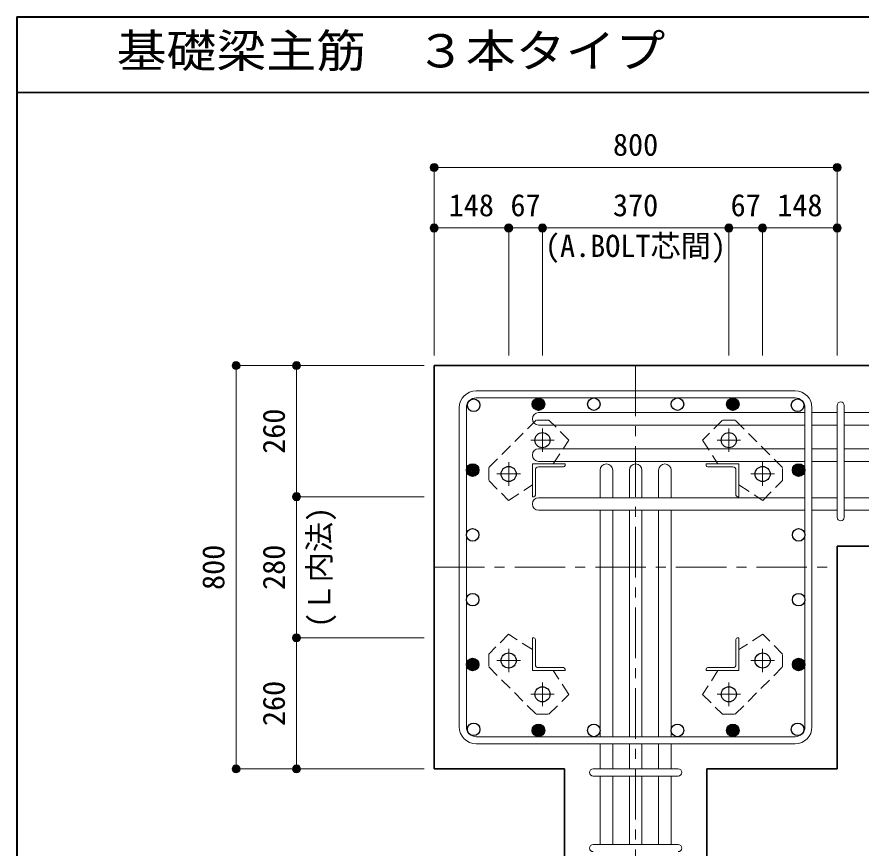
# Model space of a CAD drawing. Units: millimetres at full size, sheet at 1:20. Extents: x -3982 to 3969, y -2797 to 2801.
# Drawn here: x -3982 to -2306, y 1152 to 2801 of the extents above; entities that cross this region are included whole.
import ezdxf
from ezdxf.enums import TextEntityAlignment as Align

# ---------------------------------------------------------------- set-up
doc = ezdxf.new("R2010")
doc.units = ezdxf.units.MM
doc.header["$LTSCALE"] = 20
doc.header["$PDMODE"] = 32
doc.header["$PDSIZE"] = 12
doc.linetypes.add('CHAIN1', pattern=[8, 5, -1, 1, -1])
doc.linetypes.add('DASHED1', pattern=[1.8, 1.2, -0.6])
for name, color, linetype, lineweight in [('6-1_躯体線', 2, 'Continuous', 35), ('6-2_A.Bolt_', 4, 'Continuous', 9), ('6-3_柱型主筋', 4, 'Continuous', 9), ('6-4_フープ', 7, 'Continuous', 18), ('6-5_梁主筋', 7, 'Continuous', 18), ('6-6_S.T.P.', 7, 'Continuous', 18), ('6-7_文字', 7, 'Continuous', 18), ('6-9', 4, 'DASHED1', 9), ('6-D_寸法', 4, 'Continuous', 9), ('F-0_枠', 6, 'Continuous', 40)]:
    doc.layers.add(name, color=color, linetype=linetype, lineweight=lineweight)
doc.styles.add('ＭＳ ゴシック', font='')
doc.styles.get('ＭＳ ゴシック').set_extended_font_data('MS Gothic')

msp = doc.modelspace()

# ---------------------------------------------------------------- linework, layer by layer
at = {"layer": '6-1_躯体線'}
for p, q in [((-3153.87, 1309.12), (-3153.87, 2109.12)), ((-1953.87, 2109.12), (-3153.87, 2109.12)), ((-1953.87, 1751.15), (-2353.87, 1751.15)), ((-2353.87, 1309.12), (-2353.87, 1751.15)), ((-2612.37, 909.12), (-2612.37, 1309.12)), ((-2353.87, 1309.12), (-2612.37, 1309.12))]:
    msp.add_line(p, q, dxfattribs=at)
msp.add_lwpolyline([(-2895.37, 909.12), (-2895.37, 1309.12), (-3153.87, 1309.12)], dxfattribs=at)
at = {"layer": '6-2_A.Bolt_', "linetype": 'CHAIN1'}
for p, q in [((-2938.87, 1937.95), (-2938.87, 1984.45)), ((-2568.87, 1937.95), (-2568.87, 1984.45)), ((-2915.67, 1961.15), (-2962.17, 1961.15)), ((-2592.07, 1961.15), (-2545.57, 1961.15)), ((-3005.87, 1870.95), (-3005.87, 1917.45)), ((-2501.87, 1870.95), (-2501.87, 1917.45)), ((-2982.67, 1894.15), (-3029.17, 1894.15)), ((-2525.07, 1894.15), (-2478.57, 1894.15)), ((-3005.87, 1547.35), (-3005.87, 1500.85)), ((-2501.87, 1547.35), (-2501.87, 1500.85)), ((-2982.67, 1524.15), (-3029.17, 1524.15)), ((-2525.07, 1524.15), (-2478.57, 1524.15)), ((-2938.87, 1480.35), (-2938.87, 1433.85)), ((-2568.87, 1480.35), (-2568.87, 1433.85)), ((-2915.67, 1457.15), (-2962.17, 1457.15)), ((-2592.07, 1457.15), (-2545.57, 1457.15))]:
    msp.add_line(p, q, dxfattribs=at)
at = {"layer": '6-2_A.Bolt_'}
for p, q in [((-2958.87, 1849.15), (-2958.87, 1914.15)), ((-2893.87, 1914.15), (-2958.87, 1914.15)), ((-2893.87, 1914.15), (-2893.87, 1911.15)), ((-2613.87, 1914.15), (-2613.87, 1911.15)), ((-2613.87, 1914.15), (-2548.87, 1914.15)), ((-2548.87, 1849.15), (-2548.87, 1914.15)), ((-2952.87, 1902.15), (-2952.87, 1852.15)), ((-2946.87, 1908.15), (-2896.87, 1908.15)), ((-2560.87, 1908.15), (-2610.87, 1908.15)), ((-2554.87, 1902.15), (-2554.87, 1852.15)), ((-2958.87, 1849.15), (-2955.87, 1849.15)), ((-2548.87, 1849.15), (-2551.87, 1849.15)), ((-2958.87, 1569.15), (-2955.87, 1569.15)), ((-2958.87, 1569.15), (-2958.87, 1504.15)), ((-2952.87, 1516.15), (-2952.87, 1566.15)), ((-2554.87, 1516.15), (-2554.87, 1566.15)), ((-2548.87, 1569.15), (-2551.87, 1569.15)), ((-2548.87, 1569.15), (-2548.87, 1504.15)), ((-2946.87, 1510.15), (-2896.87, 1510.15)), ((-2560.87, 1510.15), (-2610.87, 1510.15)), ((-2893.87, 1504.15), (-2958.87, 1504.15)), ((-2893.87, 1504.15), (-2893.87, 1507.15)), ((-2613.87, 1504.15), (-2613.87, 1507.15)), ((-2613.87, 1504.15), (-2548.87, 1504.15))]:
    msp.add_line(p, q, dxfattribs=at)
at = {"layer": '6-2_A.Bolt_', "color": 3, "lineweight": 25}
for centre in [(-2938.87, 1961.15), (-2568.87, 1961.15), (-3005.87, 1894.15), (-2501.87, 1894.15), (-3005.87, 1524.15), (-2501.87, 1524.15), (-2938.87, 1457.15), (-2568.87, 1457.15)]:
    msp.add_circle(centre, 15, dxfattribs=at)
at = {"layer": '6-2_A.Bolt_'}
for centre, radius, start, end in [((-2896.87, 1911.15), 3, 270, 0), ((-2610.87, 1911.15), 3, 180, 270), ((-2946.87, 1902.15), 6, 90, 180), ((-2560.87, 1902.15), 6, 0, 90), ((-2955.87, 1852.15), 3, 270, 0), ((-2551.87, 1852.15), 3, 180, 270), ((-2955.87, 1566.15), 3, 0, 90), ((-2551.87, 1566.15), 3, 90, 180), ((-2946.87, 1516.15), 6, 180, 270), ((-2896.87, 1507.15), 3, 0, 90), ((-2610.87, 1507.15), 3, 90, 180), ((-2560.87, 1516.15), 6, 270, 0)]:
    msp.add_arc(centre, radius, start, end, dxfattribs=at)
at = {"layer": '6-3_柱型主筋', "color": 3, "lineweight": 25}
for centre in [(-2946.74, 2032.62), (-2836.87, 2032.62), (-2670.87, 2032.62), (-2561, 2032.62), (-3075.32, 2030.57), (-2432.42, 2030.57), (-3077.37, 1901.99), (-2430.37, 1901.99), (-3077.37, 1773.41), (-2430.37, 1773.41), (-3077.37, 1644.83), (-2430.37, 1644.83), (-3077.37, 1516.25), (-2430.37, 1516.25), (-3075.32, 1387.67), (-2946.74, 1385.62), (-2836.87, 1385.62), (-2670.87, 1385.62), (-2561, 1385.62), (-2432.42, 1387.67)]:
    msp.add_circle(centre, 12.5, dxfattribs=at)
at = {"layer": '6-3_柱型主筋'}
for centre, radius in [((-2946.74, 2032.62), 12.5), ((-2561, 2032.62), 12.5), ((-2946.74, 2032.62), 11.25), ((-2946.74, 2032.62), 10), ((-2946.74, 2032.62), 8.75), ((-2946.74, 2032.62), 7.5), ((-2946.74, 2032.62), 6.25), ((-2946.74, 2032.62), 5), ((-2946.74, 2032.62), 3.75), ((-2946.74, 2032.62), 2.5), ((-2946.74, 2032.62), 1.25), ((-2561, 2032.62), 11.25), ((-2561, 2032.62), 10), ((-2561, 2032.62), 8.75), ((-2561, 2032.62), 7.5), ((-2561, 2032.62), 6.25), ((-2561, 2032.62), 5), ((-2561, 2032.62), 3.75), ((-2561, 2032.62), 2.5), ((-2561, 2032.62), 1.25), ((-3077.37, 1901.99), 12.5), ((-3077.37, 1901.99), 11.25), ((-3077.37, 1901.99), 10), ((-3077.37, 1901.99), 8.75), ((-2430.37, 1901.99), 12.5), ((-2430.37, 1901.99), 11.25), ((-2430.37, 1901.99), 10), ((-2430.37, 1901.99), 8.75), ((-3077.37, 1901.99), 7.5), ((-3077.37, 1901.99), 6.25), ((-3077.37, 1901.99), 5), ((-3077.37, 1901.99), 3.75), ((-3077.37, 1901.99), 2.5), ((-3077.37, 1901.99), 1.25), ((-2430.37, 1901.99), 7.5), ((-2430.37, 1901.99), 6.25), ((-2430.37, 1901.99), 5), ((-2430.37, 1901.99), 3.75), ((-2430.37, 1901.99), 2.5), ((-2430.37, 1901.99), 1.25), ((-3077.37, 1516.25), 12.5), ((-3077.37, 1516.25), 11.25), ((-3077.37, 1516.25), 10), ((-3077.37, 1516.25), 8.75), ((-2430.37, 1516.25), 12.5), ((-2430.37, 1516.25), 11.25), ((-2430.37, 1516.25), 10), ((-2430.37, 1516.25), 8.75), ((-3077.37, 1516.25), 7.5), ((-3077.37, 1516.25), 6.25), ((-3077.37, 1516.25), 5), ((-3077.37, 1516.25), 3.75), ((-3077.37, 1516.25), 2.5), ((-3077.37, 1516.25), 1.25), ((-2430.37, 1516.25), 7.5), ((-2430.37, 1516.25), 6.25), ((-2430.37, 1516.25), 5), ((-2430.37, 1516.25), 3.75), ((-2430.37, 1516.25), 2.5), ((-2430.37, 1516.25), 1.25), ((-2946.74, 1385.62), 12.5), ((-2946.74, 1385.62), 11.25), ((-2946.74, 1385.62), 10), ((-2946.74, 1385.62), 8.75), ((-2946.74, 1385.62), 7.5), ((-2946.74, 1385.62), 6.25), ((-2561, 1385.62), 12.5), ((-2561, 1385.62), 11.25), ((-2561, 1385.62), 10), ((-2561, 1385.62), 8.75), ((-2561, 1385.62), 7.5), ((-2561, 1385.62), 6.25), ((-2946.74, 1385.62), 5), ((-2946.74, 1385.62), 3.75), ((-2946.74, 1385.62), 2.5), ((-2946.74, 1385.62), 1.25), ((-2561, 1385.62), 5), ((-2561, 1385.62), 3.75), ((-2561, 1385.62), 2.5), ((-2561, 1385.62), 1.25)]:
    msp.add_circle(centre, radius, dxfattribs=at)
at = {"layer": '6-4_フープ'}
for p, q in [((-2437.37, 2059.12), (-3070.37, 2059.12)), ((-2437.37, 2045.12), (-3070.37, 2045.12)), ((-3103.87, 1392.62), (-3103.87, 2025.62)), ((-3089.87, 1392.62), (-3089.87, 2025.62)), ((-2417.87, 1392.62), (-2417.87, 2025.62)), ((-2403.87, 1392.62), (-2403.87, 2025.62)), ((-2437.37, 1373.12), (-3070.37, 1373.12)), ((-2437.37, 1359.12), (-3070.37, 1359.12))]:
    msp.add_line(p, q, dxfattribs=at)
for centre, radius, start, end in [((-3070.37, 2025.62), 33.5, 90, 180), ((-3070.37, 2025.62), 19.5, 90, 180), ((-2437.37, 2025.62), 33.5, 0, 90), ((-2437.37, 2025.62), 19.5, 0, 90), ((-3070.37, 1392.62), 33.5, 180, 270), ((-3070.37, 1392.62), 19.5, 180, 270), ((-2437.37, 1392.62), 33.5, 270, 0), ((-2437.37, 1392.62), 19.5, 270, 0)]:
    msp.add_arc(centre, radius, start, end, dxfattribs=at)
at = {"layer": '6-5_梁主筋'}
for p, q in [((-2946.37, 2016.07), (-2417.87, 2016.07)), ((-2353.87, 2016.07), (-2403.87, 2016.07)), ((-2203.87, 2016.07), (-2339.87, 2016.07)), ((-2946.37, 1991.07), (-2417.87, 1991.07)), ((-2353.87, 1991.07), (-2403.87, 1991.07)), ((-2203.87, 1991.07), (-2339.87, 1991.07)), ((-2946.37, 1944.15), (-2417.87, 1944.15)), ((-2353.87, 1944.15), (-2403.87, 1944.15)), ((-2203.87, 1944.15), (-2339.87, 1944.15)), ((-2946.37, 1919.15), (-2417.87, 1919.15)), ((-2353.87, 1919.15), (-2403.87, 1919.15)), ((-2203.87, 1919.15), (-2339.87, 1919.15)), ((-2824.37, 1901.65), (-2824.37, 1847.15)), ((-2799.37, 1901.65), (-2799.37, 1847.15)), ((-2766.37, 1901.65), (-2766.37, 1847.15)), ((-2741.37, 1901.65), (-2741.37, 1847.15)), ((-2708.37, 1901.65), (-2708.37, 1847.15)), ((-2683.37, 1901.65), (-2683.37, 1847.15)), ((-2946.37, 1847.15), (-2417.87, 1847.15)), ((-2353.87, 1847.15), (-2403.87, 1847.15)), ((-2203.87, 1847.15), (-2339.87, 1847.15)), ((-2946.37, 1822.15), (-2417.87, 1822.15)), ((-2824.37, 1822.15), (-2824.37, 1373.12)), ((-2799.37, 1822.15), (-2799.37, 1373.12)), ((-2766.37, 1822.15), (-2766.37, 1373.12)), ((-2741.37, 1822.15), (-2741.37, 1373.12)), ((-2708.37, 1822.15), (-2708.37, 1373.12)), ((-2683.37, 1822.15), (-2683.37, 1373.12)), ((-2353.87, 1822.15), (-2403.87, 1822.15)), ((-2203.87, 1822.15), (-2339.87, 1822.15)), ((-2824.37, 1359.12), (-2824.37, 1309.12)), ((-2799.37, 1359.12), (-2799.37, 1309.12)), ((-2766.37, 1359.12), (-2766.37, 1309.12)), ((-2741.37, 1359.12), (-2741.37, 1309.12)), ((-2708.37, 1359.12), (-2708.37, 1309.12)), ((-2683.37, 1359.12), (-2683.37, 1309.12)), ((-2824.37, 1295.12), (-2824.37, 1159.12)), ((-2799.37, 1295.12), (-2799.37, 1159.12)), ((-2766.37, 1295.12), (-2766.37, 1159.12)), ((-2741.37, 1295.12), (-2741.37, 1159.12)), ((-2708.37, 1295.12), (-2708.37, 1159.12)), ((-2683.37, 1295.12), (-2683.37, 1159.12))]:
    msp.add_line(p, q, dxfattribs=at)
for centre, start, end in [((-2946.37, 2003.57), 90, 180), ((-2946.37, 2003.57), 180, 270), ((-2946.37, 1931.65), 90, 180), ((-2946.37, 1931.65), 180, 270), ((-2811.87, 1901.65), 90, 180), ((-2811.87, 1901.65), 0, 90), ((-2753.87, 1901.65), 90, 180), ((-2753.87, 1901.65), 0, 90), ((-2695.87, 1901.65), 90, 180), ((-2695.87, 1901.65), 0, 90), ((-2946.37, 1834.65), 90, 180), ((-2946.37, 1834.65), 180, 270)]:
    msp.add_arc(centre, 12.5, start, end, dxfattribs=at)
at = {"layer": '6-6_S.T.P.'}
for p, q in [((-2353.87, 1808.15), (-2353.87, 2030.07)), ((-2353.87, 1808.15), (-2353.87, 2029.68)), ((-2353.87, 1808.15), (-2353.87, 2029.68)), ((-2353.87, 1808.15), (-2353.87, 2029.68)), ((-2339.87, 1808.15), (-2339.87, 2030.07)), ((-2339.87, 1808.15), (-2339.87, 2029.68)), ((-2339.87, 1808.15), (-2339.87, 2029.68)), ((-2339.87, 1808.15), (-2339.87, 2029.68)), ((-2838.37, 1309.12), (-2669.37, 1309.12)), ((-2838.37, 1295.12), (-2669.37, 1295.12)), ((-2838.37, 1159.12), (-2669.37, 1159.12))]:
    msp.add_line(p, q, dxfattribs=at)
for centre, start, end in [((-2346.87, 2030.07), 0, 180), ((-2346.87, 2030.07), 0, 180), ((-2346.87, 2030.07), 0, 180), ((-2346.87, 2030.07), 0, 180), ((-2346.87, 1808.15), 180, 0), ((-2346.87, 1808.15), 180, 0), ((-2346.87, 1808.15), 180, 0), ((-2346.87, 1808.15), 180, 0), ((-2838.37, 1302.12), 90, 270), ((-2838.37, 1302.12), 90, 270), ((-2838.37, 1302.12), 90, 270), ((-2838.37, 1302.12), 90, 270), ((-2669.37, 1302.12), 270, 90), ((-2669.37, 1302.12), 270, 90), ((-2669.37, 1302.12), 270, 90), ((-2669.37, 1302.12), 270, 90), ((-2838.37, 1152.12), 90, 270), ((-2669.37, 1152.12), 270, 90)]:
    msp.add_arc(centre, 7, start, end, dxfattribs=at)
at = {"layer": '6-9'}
for p, q in [((-2951.57, 2000.85), (-3045.57, 1906.75)), ((-2926.07, 2000.85), (-2951.57, 2000.85)), ((-2886.47, 1961.25), (-2926.07, 2000.85)), ((-2462.17, 1906.85), (-2556.27, 2000.85)), ((-2917.25, 1914.15), (-2886.47, 1961.25)), ((-2462.17, 1881.35), (-2462.17, 1906.85)), ((-2501.77, 1841.75), (-2462.17, 1881.35)), ((-2548.87, 1872.53), (-2501.77, 1841.75)), ((-3005.97, 1576.55), (-3045.57, 1536.95)), ((-2958.87, 1545.77), (-3005.97, 1576.55)), ((-3045.57, 1536.95), (-3045.57, 1511.45)), ((-3045.57, 1511.45), (-2951.47, 1417.45)), ((-2556.17, 1417.45), (-2462.17, 1511.55)), ((-2590.49, 1504.15), (-2621.27, 1457.05)), ((-2621.27, 1457.05), (-2581.67, 1417.45)), ((-2581.67, 1417.45), (-2556.17, 1417.45))]:
    msp.add_line(p, q, dxfattribs=at)
for points in [[(-2556.27, 2000.85), (-2581.67, 2000.85), (-2621.27, 1961.25), (-2590.49, 1914.15)], [(-3045.57, 1906.75), (-3045.57, 1881.35), (-3005.97, 1841.75), (-2958.87, 1872.53)], [(-2462.17, 1511.55), (-2462.17, 1536.95), (-2501.77, 1576.55), (-2548.87, 1545.77)], [(-2951.47, 1417.45), (-2926.07, 1417.45), (-2886.47, 1457.05), (-2917.25, 1504.15)]]:
    msp.add_lwpolyline(points, dxfattribs=at)
at = {"layer": '6-D_寸法'}
for p, q in [((-3153.87, 2502.15), (-2353.87, 2502.15)), ((-2353.87, 2502.15), (-2353.87, 2382.15)), ((-3153.87, 2382.15), (-3005.87, 2382.15)), ((-3005.87, 2382.15), (-3005.87, 2129.12)), ((-3005.87, 2382.15), (-2938.87, 2382.15)), ((-2938.87, 2382.15), (-2938.87, 2129.12)), ((-2938.87, 2382.15), (-2568.87, 2382.15)), ((-2568.87, 2382.15), (-2568.87, 2129.12)), ((-2568.87, 2382.15), (-2501.87, 2382.15)), ((-2501.87, 2382.15), (-2501.87, 2129.12)), ((-2501.87, 2382.15), (-2353.87, 2382.15)), ((-2353.87, 2382.15), (-2353.87, 2129.12)), ((-3546.89, 2109.12), (-3426.89, 2109.12)), ((-3546.89, 2109.12), (-3546.89, 1309.12)), ((-3426.89, 2109.12), (-3173.87, 2109.12)), ((-3426.89, 2109.12), (-3426.89, 1849.15)), ((-3426.89, 1849.15), (-3173.87, 1849.15)), ((-3426.89, 1849.15), (-3426.89, 1569.15)), ((-3426.89, 1569.15), (-3173.87, 1569.15)), ((-3426.89, 1569.15), (-3426.89, 1309.12))]:
    msp.add_line(p, q, dxfattribs=at)
at = {"layer": '6-D_寸法', "linetype": 'CHAIN1'}
for p, q in [((-2753.87, 2109.12), (-2753.87, 909.12)), ((-3153.87, 1709.12), (-2353.87, 1709.12))]:
    msp.add_line(p, q, dxfattribs=at)
at = {"layer": '6-D_寸法'}
for points in [[(-3153.87, 2502.15), (-3153.87, 2382.15), (-3153.87, 2129.12)], [(-3546.89, 1309.12), (-3426.89, 1309.12), (-3173.87, 1309.12)]]:
    msp.add_lwpolyline(points, dxfattribs=at)
for centre, radius in [((-3153.87, 2502.15), 8), ((-3153.87, 2502.15), 7.2), ((-3153.87, 2502.15), 6.4), ((-3153.87, 2502.15), 5.6), ((-3153.87, 2502.15), 4.8), ((-3153.87, 2502.15), 4), ((-3153.87, 2502.15), 3.2), ((-3153.87, 2502.15), 2.4), ((-3153.87, 2502.15), 1.6), ((-3153.87, 2502.15), 0.8), ((-2353.87, 2502.15), 8), ((-2353.87, 2502.15), 7.2), ((-2353.87, 2502.15), 6.4), ((-2353.87, 2502.15), 5.6), ((-2353.87, 2502.15), 4.8), ((-2353.87, 2502.15), 4), ((-2353.87, 2502.15), 3.2), ((-2353.87, 2502.15), 2.4), ((-2353.87, 2502.15), 1.6), ((-2353.87, 2502.15), 0.8), ((-3153.87, 2382.15), 8), ((-3153.87, 2382.15), 7.2), ((-3153.87, 2382.15), 6.4), ((-3153.87, 2382.15), 5.6), ((-3153.87, 2382.15), 4.8), ((-3153.87, 2382.15), 4), ((-3153.87, 2382.15), 3.2), ((-3153.87, 2382.15), 2.4), ((-3153.87, 2382.15), 1.6), ((-3153.87, 2382.15), 0.8), ((-3005.87, 2382.15), 8), ((-3005.87, 2382.15), 7.2), ((-3005.87, 2382.15), 6.4), ((-3005.87, 2382.15), 5.6), ((-3005.87, 2382.15), 4.8), ((-3005.87, 2382.15), 4), ((-3005.87, 2382.15), 3.2), ((-3005.87, 2382.15), 2.4), ((-3005.87, 2382.15), 1.6), ((-3005.87, 2382.15), 0.8), ((-2938.87, 2382.15), 8), ((-2938.87, 2382.15), 7.2), ((-2938.87, 2382.15), 6.4), ((-2938.87, 2382.15), 5.6), ((-2938.87, 2382.15), 4.8), ((-2938.87, 2382.15), 4), ((-2938.87, 2382.15), 3.2), ((-2938.87, 2382.15), 2.4), ((-2938.87, 2382.15), 1.6), ((-2938.87, 2382.15), 0.8), ((-2568.87, 2382.15), 8), ((-2568.87, 2382.15), 7.2), ((-2568.87, 2382.15), 6.4), ((-2568.87, 2382.15), 5.6), ((-2568.87, 2382.15), 4.8), ((-2568.87, 2382.15), 4), ((-2568.87, 2382.15), 3.2), ((-2568.87, 2382.15), 2.4), ((-2568.87, 2382.15), 1.6), ((-2568.87, 2382.15), 0.8), ((-2501.87, 2382.15), 8), ((-2501.87, 2382.15), 7.2), ((-2501.87, 2382.15), 6.4), ((-2501.87, 2382.15), 5.6), ((-2501.87, 2382.15), 4.8), ((-2501.87, 2382.15), 4), ((-2501.87, 2382.15), 3.2), ((-2501.87, 2382.15), 2.4), ((-2501.87, 2382.15), 1.6), ((-2501.87, 2382.15), 0.8), ((-2353.87, 2382.15), 8), ((-2353.87, 2382.15), 7.2), ((-2353.87, 2382.15), 6.4), ((-2353.87, 2382.15), 5.6), ((-2353.87, 2382.15), 4.8), ((-2353.87, 2382.15), 4), ((-2353.87, 2382.15), 3.2), ((-2353.87, 2382.15), 2.4), ((-2353.87, 2382.15), 1.6), ((-2353.87, 2382.15), 0.8), ((-3546.89, 2109.12), 8), ((-3546.89, 2109.12), 7.2), ((-3546.89, 2109.12), 6.4), ((-3546.89, 2109.12), 5.6), ((-3546.89, 2109.12), 4.8), ((-3546.89, 2109.12), 4), ((-3546.89, 2109.12), 3.2), ((-3546.89, 2109.12), 2.4), ((-3426.89, 2109.12), 8), ((-3426.89, 2109.12), 7.2), ((-3426.89, 2109.12), 6.4), ((-3426.89, 2109.12), 5.6), ((-3426.89, 2109.12), 4.8), ((-3426.89, 2109.12), 4), ((-3426.89, 2109.12), 3.2), ((-3426.89, 2109.12), 2.4), ((-3546.89, 2109.12), 1.6), ((-3546.89, 2109.12), 0.8), ((-3426.89, 2109.12), 1.6), ((-3426.89, 2109.12), 0.8), ((-3426.89, 1849.15), 8), ((-3426.89, 1849.15), 7.2), ((-3426.89, 1849.15), 6.4), ((-3426.89, 1849.15), 5.6), ((-3426.89, 1849.15), 4.8), ((-3426.89, 1849.15), 4), ((-3426.89, 1849.15), 3.2), ((-3426.89, 1849.15), 2.4), ((-3426.89, 1849.15), 1.6), ((-3426.89, 1849.15), 0.8), ((-3426.89, 1569.15), 8), ((-3426.89, 1569.15), 7.2), ((-3426.89, 1569.15), 6.4), ((-3426.89, 1569.15), 5.6), ((-3426.89, 1569.15), 4.8), ((-3426.89, 1569.15), 4), ((-3426.89, 1569.15), 3.2), ((-3426.89, 1569.15), 2.4), ((-3426.89, 1569.15), 1.6), ((-3426.89, 1569.15), 0.8), ((-3546.89, 1309.12), 8), ((-3546.89, 1309.12), 7.2), ((-3546.89, 1309.12), 6.4), ((-3546.89, 1309.12), 5.6), ((-3546.89, 1309.12), 4.8), ((-3546.89, 1309.12), 4), ((-3546.89, 1309.12), 3.2), ((-3546.89, 1309.12), 2.4), ((-3546.89, 1309.12), 1.6), ((-3546.89, 1309.12), 0.8), ((-3426.89, 1309.12), 8), ((-3426.89, 1309.12), 7.2), ((-3426.89, 1309.12), 6.4), ((-3426.89, 1309.12), 5.6), ((-3426.89, 1309.12), 4.8), ((-3426.89, 1309.12), 4), ((-3426.89, 1309.12), 3.2), ((-3426.89, 1309.12), 2.4), ((-3426.89, 1309.12), 1.6), ((-3426.89, 1309.12), 0.8)]:
    msp.add_circle(centre, radius, dxfattribs=at)
at = {"layer": '6-D_寸法', "color": 7}
for p in [(-3153.87, 2502.15), (-2353.87, 2502.15), (-3153.87, 2382.15), (-3005.87, 2382.15), (-2938.87, 2382.15), (-2568.87, 2382.15), (-2501.87, 2382.15), (-2353.87, 2382.15), (-3546.89, 2109.12), (-3426.89, 2109.12), (-3426.89, 1849.15), (-3426.89, 1569.15), (-3546.89, 1309.12), (-3426.89, 1309.12)]:
    msp.add_point(p, dxfattribs=at)
at = {"layer": 'F-0_枠'}
for q in [(3969.4, 2800.77), (-3981.92, -2796.83)]:
    msp.add_line((-3981.92, 2800.77), q, dxfattribs=at)
at = {"layer": 'F-0_枠', "color": 2, "lineweight": 35}
msp.add_line((-3981.92, 2650.77), (2482.4, 2650.77), dxfattribs=at)

# ---------------------------------------------------------------- texts
at = {"layer": '6-7_文字', "color": 2, "style": 'ＭＳ ゴシック', "width": 1.1}
msp.add_text('\u3000\u3000基礎梁主筋\u3000３本タイプ', height=65.98, dxfattribs=at).set_placement((-3981.92, 2680.77), align=Align.BOTTOM_LEFT)
at = {"layer": '6-D_寸法', "style": 'ＭＳ ゴシック'}
for s, p in [('800', (-2798.87, 2512.15)), ('148', (-3124.87, 2392.15)), ('67', (-3002.37, 2392.15)), ('370', (-2798.87, 2392.15)), ('67', (-2565.37, 2392.15)), ('148', (-2472.87, 2392.15)), ('(A.BOLT芯間)', (-2933.87, 2311.42))]:
    msp.add_text(s, height=43.99, dxfattribs=at).set_placement(p, align=Align.BOTTOM_LEFT)
for s, p in [('260', (-3436.89, 1934.14)), ('(Ｌ内法)', (-3346.68, 1589.15)), ('800', (-3556.89, 1664.12)), ('280', (-3436.89, 1664.15)), ('260', (-3436.89, 1394.14))]:
    msp.add_text(s, height=43.99, rotation=90, dxfattribs=at).set_placement(p, align=Align.BOTTOM_LEFT)

doc.saveas('drawing.dxf')
